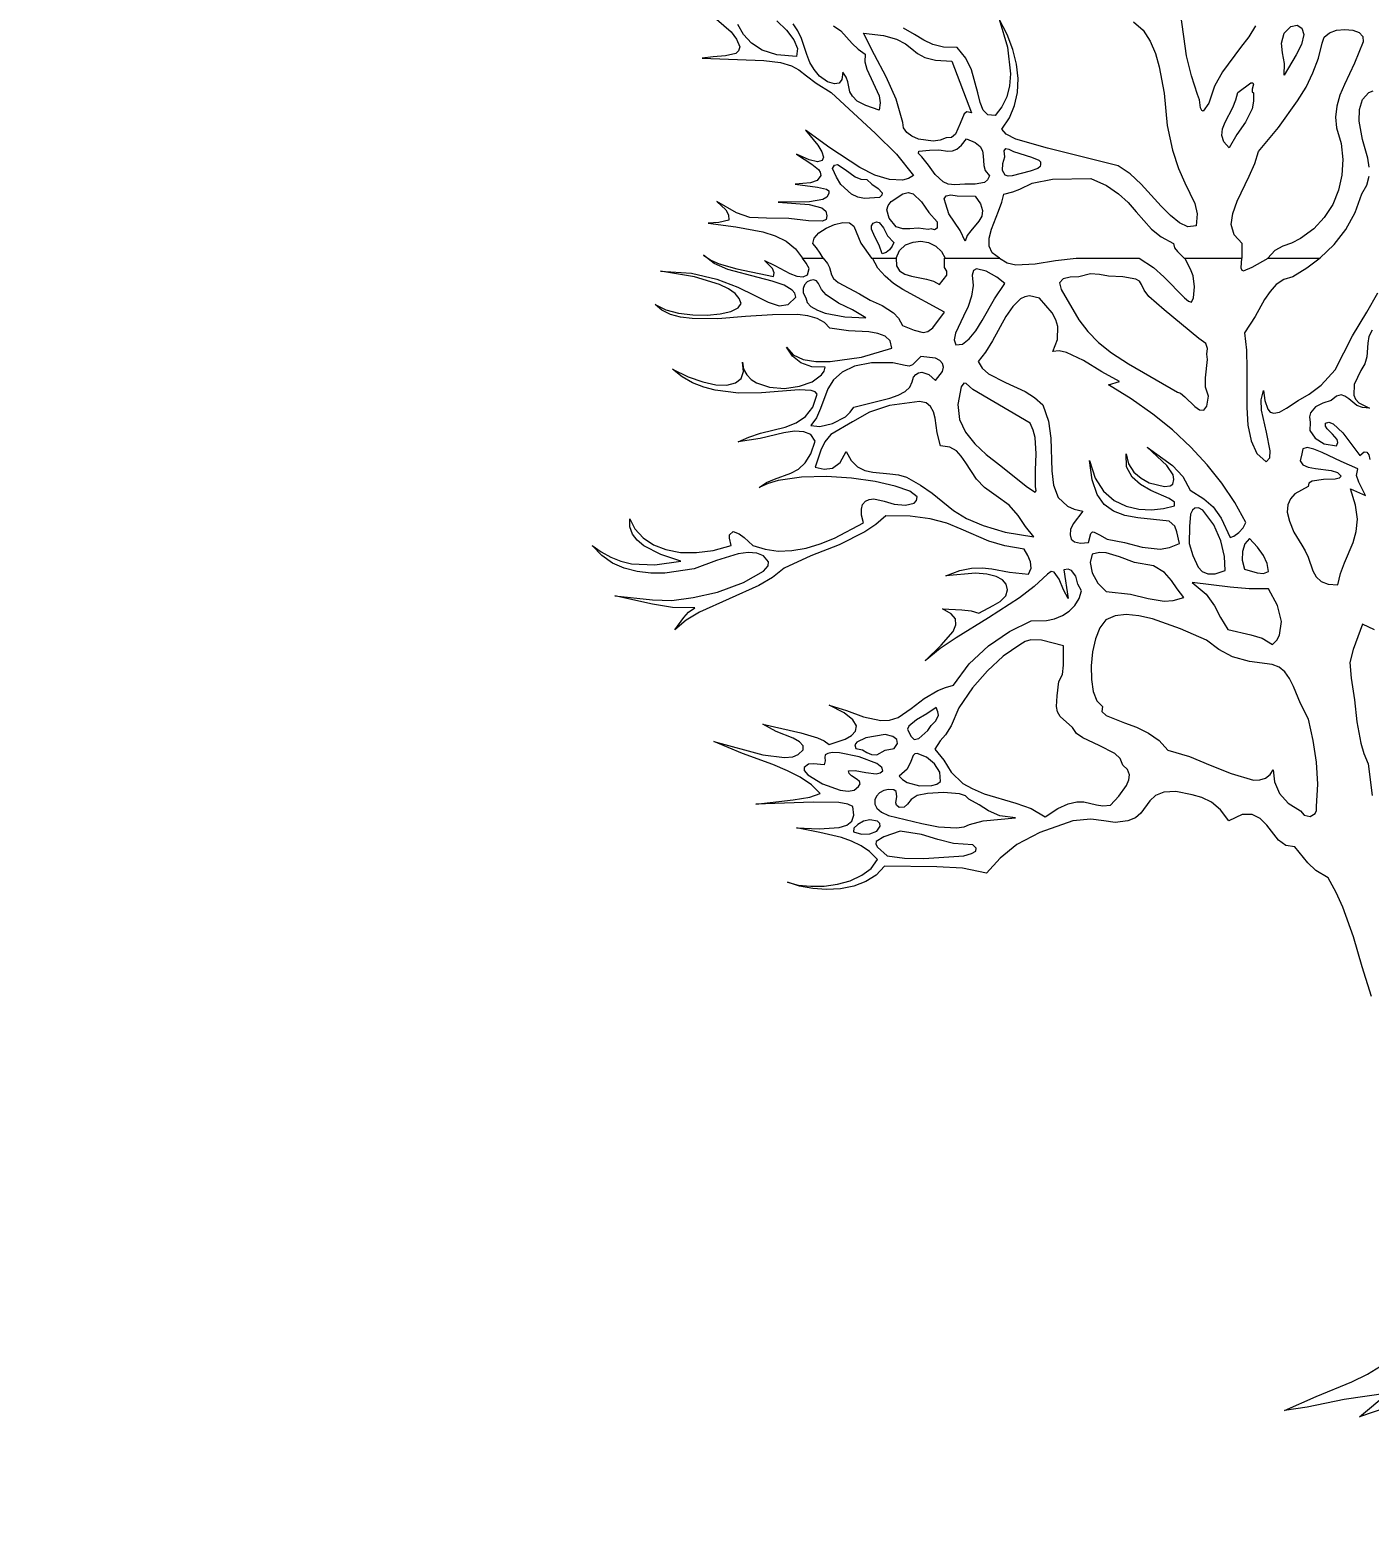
# Model space of a CAD drawing. Header units: inches. Extents: x -340059099 to 1458168, y 1119167 to 1294232938.
# Drawn here: x 457331.5 to 457594.9, y 2618408.2 to 2618701.7 of the extents above; entities that cross this region are included whole.
import ezdxf

# ---------------------------------------------------------------- set-up
doc = ezdxf.new("R2010")
doc.units = ezdxf.units.IN
doc.header["$MEASUREMENT"] = 0
doc.layers.add('Text', color=7, linetype='Continuous')
doc.layers.add('TREE', color=3, linetype='Continuous', lineweight=15)
doc.styles.add('Text', font='times.ttf', dxfattribs={"height": 240})

# ---------------------------------------------------------------- blocks, each defined once
blk = doc.blocks.new('tree2')
at = {"layer": 'TREE'}
for points in [[(5206.4836, 5947.9933), (5206.4953, 5947.9819), (5206.504, 5947.9705), (5206.5083, 5947.96), (5206.5071, 5947.9505), (5206.4836, 5947.9526), (5206.4661, 5947.9582), (5206.4532, 5947.9665), (5206.4436, 5947.977), (5206.4368, 5947.9887)], [(5206.4113, 5947.9954), (5206.4291, 5947.98), (5206.4353, 5947.9714), (5206.4393, 5947.9619), (5206.4378, 5947.9573), (5206.4344, 5947.9542), (5206.4224, 5947.9514), (5206.4076, 5947.9502), (5206.3943, 5947.9483), (5206.4682, 5947.9459), (5206.4883, 5947.9434), (5206.5012, 5947.9394), (5206.5101, 5947.9345), (5206.5191, 5947.9274), (5206.5308, 5947.9185), (5206.5489, 5947.9074), (5206.6019, 5947.8581), (5206.6271, 5947.8335), (5206.6475, 5947.8079), (5206.6413, 5947.8042), (5206.6342, 5947.8024), (5206.6185, 5947.803), (5206.6013, 5947.8082), (5206.5831, 5947.8175), (5206.5474, 5947.8409), (5206.5181, 5947.8624), (5206.5329, 5947.8442), (5206.5375, 5947.8362), (5206.5397, 5947.8298), (5206.5381, 5947.8258), (5206.5326, 5947.8245), (5206.5225, 5947.8267), (5206.5071, 5947.8335), (5206.5255, 5947.8215), (5206.5335, 5947.8153), (5206.5357, 5947.8119), (5206.5366, 5947.8079), (5206.532, 5947.8021), (5206.524, 5947.799), (5206.5058, 5947.7977), (5206.5326, 5947.7941), (5206.5434, 5947.7916), (5206.5459, 5947.7894), (5206.5459, 5947.7864), (5206.5437, 5947.782), (5206.5388, 5947.779), (5206.5228, 5947.7765), (5206.4855, 5947.7762), (5206.5225, 5947.7734), (5206.5378, 5947.7691), (5206.5425, 5947.7651), (5206.5437, 5947.7596), (5206.5428, 5947.7553), (5206.5385, 5947.7531), (5206.5218, 5947.7537), (5206.4981, 5947.7565), (5206.4713, 5947.7568), (5206.4513, 5947.7577), (5206.4353, 5947.7633), (5206.4119, 5947.7768), (5206.4227, 5947.7667), (5206.4258, 5947.7608), (5206.4261, 5947.7543), (5206.4144, 5947.7516), (5206.4014, 5947.7509), (5206.4344, 5947.7466), (5206.467, 5947.7405), (5206.4818, 5947.7355), (5206.495, 5947.7291), (5206.5061, 5947.7202), (5206.5144, 5947.7088), (5206.5391, 5947.7088), (5206.5357, 5947.7149), (5206.5311, 5947.7211), (5206.5268, 5947.7266), (5206.5283, 5947.7328), (5206.5341, 5947.7392), (5206.5428, 5947.7448), (5206.5529, 5947.7494), (5206.5628, 5947.7516), (5206.5708, 5947.7512), (5206.576, 5947.7472), (5206.5843, 5947.7269), (5206.597, 5947.7088), (5206.6265, 5947.7088), (5206.6308, 5947.7183), (5206.6379, 5947.7248), (5206.6469, 5947.7282), (5206.6564, 5947.7291), (5206.6656, 5947.7275), (5206.6743, 5947.7232), (5206.681, 5947.7171), (5206.6853, 5947.7088), (5206.7503, 5947.7088), (5206.7417, 5947.7152), (5206.738, 5947.7232), (5206.738, 5947.7328), (5206.7408, 5947.7436), (5206.7494, 5947.7654), (5206.7534, 5947.7762), (5206.7556, 5947.7857), (5206.7666, 5947.7885), (5206.775, 5947.7916), (5206.7897, 5947.7987), (5206.8138, 5947.8036), (5206.8599, 5947.8042), (5206.8787, 5947.7959), (5206.8932, 5947.7861), (5206.9046, 5947.7756), (5206.9141, 5947.7645), (5206.9326, 5947.7436), (5206.944, 5947.7343), (5206.9588, 5947.7263), (5206.96, 5947.7214), (5206.9637, 5947.7168), (5206.9717, 5947.7091), (5207.0413, 5947.7091), (5207.041, 5947.7263), (5207.0315, 5947.7368), (5207.0281, 5947.7491), (5207.0299, 5947.7626), (5207.0352, 5947.7771), (5207.0496, 5947.8073), (5207.0564, 5947.8224), (5207.0607, 5947.8366), (5207.0847, 5947.8655), (5207.1075, 5947.8972), (5207.1177, 5947.9138), (5207.126, 5947.9311), (5207.1328, 5947.9486), (5207.1371, 5947.9665), (5207.1396, 5947.9736), (5207.1457, 5947.9788), (5207.1543, 5947.9819), (5207.1642, 5947.9828), (5207.1737, 5947.9819), (5207.1814, 5947.9791), (5207.1857, 5947.9745), (5207.1861, 5947.968), (5207.1759, 5947.9425), (5207.1639, 5947.9169), (5207.1583, 5947.904), (5207.1546, 5947.891), (5207.1531, 5947.8778), (5207.1543, 5947.8649), (5207.1596, 5947.8461), (5207.1617, 5947.8273), (5207.1605, 5947.8085), (5207.1565, 5947.7904), (5207.1497, 5947.7734), (5207.1396, 5947.7577), (5207.1269, 5947.7442), (5207.1112, 5947.7325), (5207.1001, 5947.7269), (5207.0897, 5947.7232), (5207.0804, 5947.7183), (5207.0718, 5947.7091), (5207.1343, 5947.7091), (5207.1513, 5947.7251), (5207.1654, 5947.7433), (5207.1765, 5947.7636), (5207.1845, 5947.7861), (5207.1907, 5947.7965), (5207.1934, 5947.807)], [(5207.1934, 5947.8178), (5207.1916, 5947.8289), (5207.1854, 5947.851), (5207.1814, 5947.8732), (5207.1817, 5947.8871), (5207.1854, 5947.8991), (5207.1928, 5947.9074), (5207.1981, 5947.9095)], [(5207.0573, 5947.9871), (5207.0493, 5947.9742), (5207.0392, 5947.9613), (5207.0176, 5947.9323), (5207.0081, 5947.9148), (5207.0013, 5947.8947), (5206.9945, 5947.8849), (5206.9927, 5947.8858), (5206.9914, 5947.8889), (5206.9899, 5947.8984), (5206.9877, 5947.9049), (5206.9803, 5947.9274), (5206.9745, 5947.9511), (5206.9677, 5948.0004)], [(5206.7451, 5947.8797), (5206.7365, 5947.8806), (5206.7309, 5947.8861), (5206.7272, 5947.8954), (5206.7245, 5947.9071), (5206.7171, 5947.9345), (5206.7103, 5947.9486), (5206.6998, 5947.9613), (5206.6835, 5947.9616), (5206.6706, 5947.965), (5206.6598, 5947.9702), (5206.6487, 5947.977), (5206.6355, 5947.9844)], [(5206.9108, 5947.9921), (5206.9225, 5947.9819), (5206.9311, 5947.969), (5206.9375, 5947.9542), (5206.9419, 5947.9382), (5206.9477, 5947.9065), (5206.9514, 5947.868), (5206.9576, 5947.8384), (5206.965, 5947.8162), (5206.9723, 5947.7993), (5206.9844, 5947.7743), (5206.9871, 5947.762), (5206.9862, 5947.7476), (5206.976, 5947.7466), (5206.9659, 5947.7512), (5206.9554, 5947.7599), (5206.9443, 5947.7713), (5206.9203, 5947.7974), (5206.9071, 5947.8098), (5206.8926, 5947.8196), (5206.8079, 5947.8406), (5206.77, 5947.8516), (5206.7583, 5947.8575), (5206.7534, 5947.8633), (5206.7623, 5947.8769), (5206.7685, 5947.8917), (5206.7719, 5947.9074), (5206.7728, 5947.924), (5206.7709, 5947.9412), (5206.7663, 5947.9588), (5206.7596, 5947.977), (5206.75, 5947.9951), (5206.7599, 5947.9616), (5206.7636, 5947.9299), (5206.7626, 5947.9154), (5206.7593, 5947.9021), (5206.7534, 5947.8901), (5206.7451, 5947.8797)], [(5206.6062, 5947.8864), (5206.5905, 5947.8917), (5206.58, 5947.8969), (5206.5742, 5947.9028), (5206.5711, 5947.9083), (5206.5686, 5947.9203), (5206.5668, 5947.9259), (5206.5628, 5947.9317), (5206.5616, 5947.9231), (5206.5582, 5947.9185), (5206.5526, 5947.9178), (5206.5443, 5947.92), (5206.5348, 5947.9268), (5206.5283, 5947.9348), (5206.5234, 5947.9434), (5206.5197, 5947.953), (5206.5132, 5947.972), (5206.5089, 5947.9813), (5206.5031, 5947.9896)], [(5206.5517, 5947.9874), (5206.5603, 5947.9813), (5206.5739, 5947.9662), (5206.581, 5947.9591), (5206.5896, 5947.9533), (5206.5893, 5947.944), (5206.5914, 5947.9354), (5206.5991, 5947.9191), (5206.6062, 5947.9034), (5206.6074, 5947.8951), (5206.6062, 5947.8864)], [(5206.5877, 5947.9785), (5206.6114, 5947.9757), (5206.6271, 5947.9711), (5206.6379, 5947.9656), (5206.6453, 5947.9597), (5206.6521, 5947.9542), (5206.661, 5947.9493), (5206.6736, 5947.9462), (5206.6934, 5947.9449), (5206.7168, 5947.8831), (5206.7115, 5947.8843), (5206.7081, 5947.8818), (5206.7035, 5947.8704), (5206.6977, 5947.8575), (5206.693, 5947.8535), (5206.6866, 5947.8529), (5206.6792, 5947.8501), (5206.6709, 5947.8492), (5206.6533, 5947.8516), (5206.6456, 5947.855), (5206.6395, 5947.8593), (5206.6355, 5947.8649), (5206.6345, 5947.8713), (5206.6268, 5947.8994), (5206.6148, 5947.9262), (5206.6007, 5947.9523), (5206.5877, 5947.9785)], [(5207.0915, 5947.9283), (5207.0918, 5947.9422), (5207.0894, 5947.9548), (5207.0881, 5947.9665), (5207.0915, 5947.9785), (5207.0995, 5947.9865), (5207.1069, 5947.9881), (5207.1125, 5947.9844), (5207.1152, 5947.977), (5207.1122, 5947.965), (5207.1057, 5947.9526), (5207.0915, 5947.9283)], [(5207.0256, 5947.8412), (5207.0192, 5947.8482), (5207.0167, 5947.856), (5207.0176, 5947.864), (5207.0207, 5947.872), (5207.0299, 5947.8895), (5207.0336, 5947.8984), (5207.0361, 5947.9074), (5207.0515, 5947.9188), (5207.0539, 5947.9191), (5207.0546, 5947.9175), (5207.053, 5947.9114), (5207.053, 5947.9083), (5207.0546, 5947.9068), (5207.0549, 5947.8969), (5207.0533, 5947.8877), (5207.0453, 5947.8717), (5207.0349, 5947.8569), (5207.0256, 5947.8412)], [(5206.6666, 5947.8381), (5206.6776, 5947.8387), (5206.6884, 5947.8372), (5206.694, 5947.8375), (5206.6995, 5947.8396), (5206.7051, 5947.8442), (5206.7109, 5947.8519), (5206.7214, 5947.8476), (5206.7272, 5947.8427), (5206.73, 5947.8375), (5206.7309, 5947.8316), (5206.7315, 5947.8199), (5206.7334, 5947.8138), (5206.7383, 5947.8076), (5206.7362, 5947.8027), (5206.7325, 5947.7996), (5206.7214, 5947.7974), (5206.7088, 5947.7977), (5206.697, 5947.7968), (5206.689, 5947.7977), (5206.6829, 5947.8002), (5206.6733, 5947.8091), (5206.6656, 5947.8202), (5206.6573, 5947.8304), (5206.6533, 5947.8341), (5206.6539, 5947.8369), (5206.6666, 5947.8381)], [(5206.7673, 5947.8366), (5206.7888, 5947.8301), (5206.7977, 5947.8264), (5206.7996, 5947.8242), (5206.7996, 5947.8211), (5206.799, 5947.8187), (5206.7965, 5947.8165), (5206.7873, 5947.8132), (5206.7657, 5947.8076), (5206.7608, 5947.807), (5206.7574, 5947.8082), (5206.754, 5947.8141), (5206.7543, 5947.8224), (5206.7568, 5947.8304), (5206.7559, 5947.8375), (5206.758, 5947.8402), (5206.7617, 5947.8396), (5206.7673, 5947.8366)], [(5206.6068, 5947.7814), (5206.5887, 5947.7805), (5206.5806, 5947.782), (5206.5733, 5947.7854), (5206.5603, 5947.7971), (5206.5551, 5947.8058), (5206.5505, 5947.8165), (5206.5529, 5947.8205), (5206.5563, 5947.8211), (5206.5656, 5947.815), (5206.5776, 5947.8064), (5206.5843, 5947.8036), (5206.5917, 5947.803), (5206.5976, 5947.7977), (5206.6053, 5947.7925), (5206.6099, 5947.7873), (5206.6096, 5947.7845), (5206.6068, 5947.7814)], [(5206.665, 5947.7433), (5206.653, 5947.7448), (5206.6432, 5947.7442), (5206.6348, 5947.7442), (5206.6268, 5947.7463), (5206.6182, 5947.7568), (5206.6154, 5947.767), (5206.617, 5947.7719), (5206.6207, 5947.7768), (5206.6345, 5947.7861), (5206.641, 5947.7876), (5206.6469, 5947.7861), (5206.657, 5947.7765), (5206.666, 5947.7636), (5206.6758, 5947.7525), (5206.6758, 5947.7448), (5206.6727, 5947.7429), (5206.6684, 5947.7439), (5206.665, 5947.7433)], [(5206.6863, 5947.7737), (5206.6841, 5947.7799), (5206.6866, 5947.7836), (5206.6921, 5947.7848), (5206.6998, 5947.7836), (5206.7214, 5947.783), (5206.7278, 5947.774), (5206.73, 5947.766), (5206.7291, 5947.7593), (5206.7257, 5947.7531), (5206.7161, 5947.7417), (5206.7118, 5947.7359), (5206.7094, 5947.7294), (5206.7035, 5947.742), (5206.6964, 5947.7522), (5206.6897, 5947.762), (5206.6863, 5947.7737)], [(5206.5991, 5947.7509), (5206.6031, 5947.7525), (5206.6062, 5947.7516), (5206.6114, 5947.7451), (5206.6164, 5947.7355), (5206.6238, 5947.7278), (5206.6219, 5947.7232), (5206.6188, 5947.7189), (5206.6145, 5947.7158), (5206.6099, 5947.7143), (5206.6065, 5947.7245), (5206.601, 5947.7346), (5206.597, 5947.7436), (5206.597, 5947.7476), (5206.5991, 5947.7509)], [(5207.2682, 5946.3505), (5207.1817, 5946.3209), (5207.2156, 5946.3493), (5207.1632, 5946.3416), (5207.1192, 5946.3327), (5207.0918, 5946.3284), (5207.1299, 5946.3453), (5207.1727, 5946.3629), (5207.1915, 5946.3721), (5207.2069, 5946.3816)], [(5207.1962, 5946.8244), (5207.1848, 5946.8601), (5207.1744, 5946.8958), (5207.1617, 5946.9315), (5207.1537, 5946.9491), (5207.1442, 5946.9666), (5207.1294, 5946.9753), (5207.1198, 5946.9848), (5207.1044, 5947.0039), (5207.0934, 5947.0054), (5207.0847, 5947.0116), (5207.0706, 5947.0298), (5207.0629, 5947.0378), (5207.0533, 5947.0427), (5207.0413, 5947.0424), (5207.0253, 5947.035), (5207.0152, 5947.0479), (5207.0044, 5947.0572), (5206.993, 5947.0627), (5206.9813, 5947.0661), (5206.9616, 5947.0701), (5206.9474, 5947.0692), (5206.9372, 5947.0652), (5206.9305, 5947.059), (5206.9197, 5947.0442), (5206.9132, 5947.0384), (5206.9043, 5947.035), (5206.8889, 5947.0331), (5206.8753, 5947.035), (5206.8599, 5947.0368), (5206.8384, 5947.035), (5206.7987, 5947.0208), (5206.7713, 5947.0064), (5206.7512, 5946.9903), (5206.7349, 5946.9722), (5206.706, 5946.9783), (5206.6752, 5946.9799), (5206.6127, 5946.9805), (5206.6028, 5946.97), (5206.5905, 5946.9623), (5206.576, 5946.9568), (5206.56, 5946.9534), (5206.5434, 5946.9525), (5206.5268, 5946.9537), (5206.5107, 5946.9568), (5206.4963, 5946.9614), (5206.5092, 5946.958), (5206.5243, 5946.9565), (5206.5403, 5946.9568), (5206.5563, 5946.9589), (5206.5717, 5946.9632), (5206.5856, 5946.9697), (5206.5967, 5946.978), (5206.6044, 5946.9888), (5206.5948, 5946.998), (5206.5846, 5947.0051), (5206.5733, 5947.0107), (5206.5612, 5947.015), (5206.5354, 5947.0211), (5206.5074, 5947.0264), (5206.5345, 5947.0254), (5206.5582, 5947.027), (5206.5674, 5947.0298), (5206.5736, 5947.0347), (5206.576, 5947.0418), (5206.5748, 5947.0519), (5206.5686, 5947.055), (5206.5579, 5947.0569), (5206.5274, 5947.0572), (5206.4584, 5947.0547), (5206.5034, 5947.0602), (5206.5234, 5947.0633), (5206.5357, 5947.0676), (5206.5252, 5947.0781), (5206.5117, 5947.0873), (5206.4963, 5947.095), (5206.479, 5947.1024), (5206.4427, 5947.1157), (5206.4082, 5947.1301), (5206.467, 5947.1141), (5206.4929, 5947.1108), (5206.5027, 5947.1114), (5206.5092, 5947.1144), (5206.5154, 5947.12), (5206.5154, 5947.1249), (5206.5107, 5947.1295), (5206.5031, 5947.1338), (5206.483, 5947.1421), (5206.467, 5947.1508), (5206.5123, 5947.1403), (5206.5326, 5947.1345), (5206.5406, 5947.1308), (5206.5465, 5947.1264), (5206.5656, 5947.1326), (5206.5733, 5947.1372), (5206.5779, 5947.1425), (5206.5791, 5947.1489), (5206.5748, 5947.156), (5206.5643, 5947.1643), (5206.5465, 5947.1733), (5206.5671, 5947.1671), (5206.5877, 5947.1594), (5206.6084, 5947.1551), (5206.6188, 5947.1557), (5206.629, 5947.1588), (5206.6447, 5947.1696), (5206.6604, 5947.1813), (5206.6767, 5947.1911), (5206.6857, 5947.1948), (5206.6955, 5947.1973), (5206.7143, 5947.2231), (5206.7374, 5947.2447), (5206.7626, 5947.2619), (5206.7882, 5947.2743), (5206.8067, 5947.2749), (5206.8165, 5947.277), (5206.8258, 5947.2807), (5206.8341, 5947.286), (5206.8408, 5947.2927), (5206.8458, 5947.3011), (5206.8486, 5947.3106), (5206.8445, 5947.3186), (5206.8418, 5947.3278), (5206.8368, 5947.3346), (5206.8329, 5947.3362), (5206.8276, 5947.3355), (5206.8329, 5947.3014), (5206.827, 5947.3118), (5206.8218, 5947.3245), (5206.8159, 5947.3328), (5206.8122, 5947.3334), (5206.8079, 5947.3303), (5206.7919, 5947.3155), (5206.7743, 5947.302), (5206.7371, 5947.278), (5206.6986, 5947.2542), (5206.6795, 5947.2413), (5206.6613, 5947.2265), (5206.6804, 5947.2453), (5206.6949, 5947.2619), (5206.698, 5947.2696), (5206.6977, 5947.2767), (5206.6924, 5947.2829), (5206.682, 5947.2887), (5206.7054, 5947.2875), (5206.7165, 5947.2863), (5206.7257, 5947.2835), (5206.7429, 5947.2927), (5206.7512, 5947.2977), (5206.758, 5947.3044), (5206.7602, 5947.3118), (5206.7586, 5947.3183), (5206.754, 5947.3235), (5206.7463, 5947.3275), (5206.7352, 5947.3303), (5206.7217, 5947.3315), (5206.6863, 5947.3285), (5206.7029, 5947.3346), (5206.7171, 5947.3374), (5206.7297, 5947.338), (5206.7411, 5947.3368), (5206.7623, 5947.3328), (5206.7851, 5947.3303), (5206.7882, 5947.3377), (5206.7876, 5947.3451), (5206.7845, 5947.3528), (5206.7799, 5947.3605), (5206.7568, 5947.3642), (5206.7377, 5947.37), (5206.7044, 5947.3842), (5206.6872, 5947.3913), (5206.6675, 5947.3965), (5206.6435, 5947.3999), (5206.6142, 5947.4002), (5206.6025, 5947.39), (5206.589, 5947.3811), (5206.5582, 5947.3657), (5206.5246, 5947.3522), (5206.4926, 5947.3377), (5206.4784, 5947.3263), (5206.4621, 5947.3168), (5206.4267, 5947.3007), (5206.391, 5947.2847), (5206.3749, 5947.2752), (5206.3614, 5947.2638), (5206.3722, 5947.2783), (5206.378, 5947.285), (5206.3854, 5947.29), (5206.3586, 5947.2906), (5206.3349, 5947.2946), (5206.2897, 5947.3044), (5206.3349, 5947.2998), (5206.358, 5947.2989), (5206.3833, 5947.3023), (5206.4125, 5947.3087), (5206.4439, 5947.3205), (5206.4676, 5947.334), (5206.4735, 5947.3402), (5206.4738, 5947.3451), (5206.4676, 5947.3522), (5206.4596, 5947.3555), (5206.4492, 5947.3565), (5206.4375, 5947.3549), (5206.4113, 5947.3469), (5206.3845, 5947.3368), (5206.3494, 5947.3315), (5206.3328, 5947.3315), (5206.3164, 5947.3334), (5206.301, 5947.3374), (5206.2869, 5947.3435), (5206.2739, 5947.3528), (5206.2626, 5947.3648), (5206.2733, 5947.3571), (5206.2847, 5947.3506), (5206.2967, 5947.346), (5206.3097, 5947.3429), (5206.3377, 5947.3414), (5206.3688, 5947.346), (5206.3448, 5947.354), (5206.3244, 5947.3645), (5206.3164, 5947.371), (5206.3106, 5947.3783), (5206.3075, 5947.387), (5206.3075, 5947.3968), (5206.3137, 5947.3845), (5206.3235, 5947.374), (5206.3358, 5947.3657), (5206.3509, 5947.3599), (5206.3682, 5947.3565), (5206.3873, 5947.3562), (5206.4076, 5947.3586), (5206.4291, 5947.3648), (5206.427, 5947.3737), (5206.427, 5947.3777), (5206.4313, 5947.3814), (5206.4387, 5947.3786), (5206.4445, 5947.3743), (5206.455, 5947.3648), (5206.4698, 5947.3602), (5206.4855, 5947.358), (5206.5018, 5947.3586), (5206.5188, 5947.3614), (5206.5357, 5947.3666), (5206.5529, 5947.3734), (5206.5874, 5947.3919), (5206.585, 5947.4011), (5206.585, 5947.4082), (5206.5865, 5947.4138), (5206.5899, 5947.4178), (5206.5945, 5947.4199), (5206.6, 5947.4205), (5206.6124, 5947.4178), (5206.6244, 5947.4141), (5206.6379, 5947.4131), (5206.6484, 5947.4156), (5206.6512, 5947.4187), (5206.6518, 5947.423), (5206.6429, 5947.4298), (5206.6253, 5947.4359), (5206.6016, 5947.4415), (5206.5733, 5947.4455), (5206.5434, 5947.4473), (5206.5132, 5947.4464), (5206.4855, 5947.4424), (5206.4732, 5947.439), (5206.4624, 5947.4344), (5206.4713, 5947.4402), (5206.4809, 5947.4442), (5206.5003, 5947.4513), (5206.5095, 5947.4563), (5206.5178, 5947.4636), (5206.5246, 5947.4747), (5206.5295, 5947.4898), (5206.5243, 5947.4975), (5206.516, 5947.5009), (5206.5049, 5947.5015), (5206.492, 5947.4997), (5206.4636, 5947.4929), (5206.4375, 5947.4889), (5206.4501, 5947.4947), (5206.4642, 5947.4991), (5206.4935, 5947.5064), (5206.5067, 5947.5117), (5206.5181, 5947.5194), (5206.5268, 5947.5305), (5206.532, 5947.5459), (5206.5295, 5947.5489), (5206.5249, 5947.5505), (5206.5104, 5947.5511), (5206.4652, 5947.5477), (5206.4378, 5947.5474), (5206.4097, 5947.5508), (5206.3962, 5947.5545), (5206.3826, 5947.5597), (5206.3703, 5947.5668), (5206.3586, 5947.576), (5206.3774, 5947.5668), (5206.395, 5947.5606), (5206.4107, 5947.5573), (5206.4239, 5947.5569), (5206.4341, 5947.5594), (5206.4408, 5947.5649), (5206.4439, 5947.5733), (5206.4424, 5947.5843), (5206.4439, 5947.576), (5206.4476, 5947.5693), (5206.4529, 5947.5637), (5206.4593, 5947.5594), (5206.475, 5947.5542), (5206.4929, 5947.5529), (5206.5107, 5947.5554), (5206.5261, 5947.5609), (5206.5372, 5947.569), (5206.5403, 5947.5736), (5206.5418, 5947.5785), (5206.5255, 5947.5788), (5206.5123, 5947.5834), (5206.5024, 5947.5917), (5206.4953, 5947.6022), (5206.5034, 5947.5933), (5206.5154, 5947.5877), (5206.5305, 5947.585), (5206.5477, 5947.585), (5206.5853, 5947.5905), (5206.6216, 5947.6013), (5206.6195, 5947.6099), (5206.6133, 5947.6154), (5206.6047, 5947.6188), (5206.5939, 5947.6207), (5206.5696, 5947.6219), (5206.5474, 5947.625), (5206.5409, 5947.6318), (5206.532, 5947.6367), (5206.5209, 5947.6398), (5206.5083, 5947.6413), (5206.4787, 5947.641), (5206.4461, 5947.6389), (5206.4131, 5947.6364), (5206.3823, 5947.6367), (5206.3685, 5947.6382), (5206.3562, 5947.6416), (5206.346, 5947.6466), (5206.338, 5947.6536), (5206.3506, 5947.6472), (5206.366, 5947.6432), (5206.383, 5947.641), (5206.4002, 5947.6407), (5206.4159, 5947.6422), (5206.4288, 5947.645), (5206.4375, 5947.6493), (5206.4408, 5947.6546), (5206.4387, 5947.6607), (5206.4338, 5947.6666), (5206.4258, 5947.6721), (5206.415, 5947.6773), (5206.3851, 5947.6866), (5206.3445, 5947.6934), (5206.3814, 5947.6909), (5206.4119, 5947.6838), (5206.4368, 5947.6743), (5206.4572, 5947.6644), (5206.4735, 5947.6564), (5206.4864, 5947.6518), (5206.4972, 5947.6533), (5206.5064, 5947.6623), (5206.5052, 5947.6669), (5206.5021, 5947.6706), (5206.4923, 5947.6767), (5206.4781, 5947.6813), (5206.4612, 5947.6857), (5206.4251, 5947.6952), (5206.4088, 5947.7026), (5206.3959, 5947.7125), (5206.4048, 5947.7066), (5206.4147, 5947.7023), (5206.4359, 5947.6961), (5206.4797, 5947.6869), (5206.4806, 5947.6912), (5206.4784, 5947.6964), (5206.4689, 5947.706), (5206.4815, 5947.7001), (5206.4994, 5947.6906), (5206.5077, 5947.6875), (5206.5151, 5947.6866), (5206.5203, 5947.689), (5206.5225, 5947.6964), (5206.5188, 5947.7029), (5206.5144, 5947.7088), (5206.5391, 5947.7088), (5206.5443, 5947.7026), (5206.5468, 5947.6977), (5206.5492, 5947.689), (5206.5517, 5947.6847), (5206.5572, 5947.6798), (5206.5828, 5947.6663), (5206.5957, 5947.6586), (5206.6099, 5947.6524), (5206.6235, 5947.6435), (5206.6293, 5947.637), (5206.6342, 5947.6284), (5206.6481, 5947.6228), (5206.6592, 5947.6198), (5206.6647, 5947.621), (5206.6706, 5947.6253), (5206.6844, 5947.6444), (5206.6345, 5947.6712), (5206.6235, 5947.6786), (5206.6133, 5947.6872), (5206.6047, 5947.6971), (5206.5985, 5947.7088), (5206.6268, 5947.7088), (5206.6271, 5947.6998), (5206.6305, 5947.6937), (5206.637, 5947.6897), (5206.645, 5947.6872), (5206.6632, 5947.6838), (5206.6715, 5947.6813), (5206.6786, 5947.6773), (5206.6875, 5947.6887), (5206.6875, 5947.6934), (5206.6847, 5947.6977), (5206.6847, 5947.7088), (5206.7503, 5947.7088), (5206.7596, 5947.7035), (5206.77, 5947.7011), (5206.7931, 5947.702), (5206.8174, 5947.7063), (5206.8424, 5947.7091), (5206.9178, 5947.7088), (5206.9351, 5947.6977), (5206.9474, 5947.6866), (5206.972, 5947.6613), (5206.9767, 5947.6573), (5206.9803, 5947.6564), (5206.9828, 5947.6613), (5206.984, 5947.6746), (5206.9825, 5947.6878), (5206.9794, 5947.6958), (5206.9723, 5947.7091), (5207.0404, 5947.7091), (5207.0395, 5947.6974), (5207.0407, 5947.6946), (5207.0429, 5947.6937), (5207.053, 5947.698), (5207.0724, 5947.7091), (5207.1346, 5947.7091), (5207.1186, 5947.6971), (5207.102, 5947.6866), (5207.0909, 5947.6832), (5207.082, 5947.6773), (5207.0746, 5947.669), (5207.0681, 5947.6595), (5207.0567, 5947.6389), (5207.0441, 5947.6195), (5207.0462, 5947.5988), (5207.0466, 5947.5763), (5207.0466, 5947.5302), (5207.0481, 5947.5089), (5207.0518, 5947.4901), (5207.0589, 5947.475), (5207.07, 5947.4649), (5207.0743, 5947.4698), (5207.0749, 5947.4781), (5207.0703, 5947.5006), (5207.0644, 5947.5268), (5207.0641, 5947.5391), (5207.0669, 5947.5505), (5207.0684, 5947.5385), (5207.0718, 5947.528), (5207.0749, 5947.5246), (5207.0792, 5947.5234), (5207.0857, 5947.5246), (5207.0943, 5947.5292), (5207.1081, 5947.5385), (5207.1214, 5947.5459), (5207.1359, 5947.5566), (5207.1525, 5947.5751), (5207.1734, 5947.6158), (5207.1907, 5947.6441), (5207.2036, 5947.6672)], [(5207.1968, 5947.6228), (5207.1931, 5947.6151), (5207.1916, 5947.6071), (5207.1907, 5947.5908), (5207.1882, 5947.5825), (5207.1833, 5947.5742), (5207.1753, 5947.5576), (5207.175, 5947.5449), (5207.1771, 5947.54), (5207.1811, 5947.5357), (5207.1937, 5947.5292), (5207.1854, 5947.5299), (5207.1787, 5947.5323), (5207.1688, 5947.5403), (5207.1642, 5947.5437), (5207.1596, 5947.5452), (5207.154, 5947.5437), (5207.1476, 5947.5385), (5207.138, 5947.5351), (5207.1291, 5947.5308), (5207.1229, 5947.5237), (5207.122, 5947.5188), (5207.1226, 5947.512), (5207.1223, 5947.5024), (5207.1285, 5947.4932), (5207.1396, 5947.4867), (5207.1543, 5947.4843), (5207.1556, 5947.4883), (5207.155, 5947.4917), (5207.1494, 5947.4981), (5207.1429, 5947.5046), (5207.1411, 5947.5077), (5207.1411, 5947.5111), (5207.1451, 5947.5123), (5207.1503, 5947.5104), (5207.1617, 5947.4997), (5207.1821, 5947.4726), (5207.1873, 5947.4769), (5207.1907, 5947.4766), (5207.1928, 5947.4735), (5207.1941, 5947.4676)], [(5207.1999, 5947.2638), (5207.1854, 5947.2706), (5207.174, 5947.2401), (5207.1703, 5947.2244), (5207.1716, 5947.2059), (5207.1756, 5947.18), (5207.1784, 5947.1535), (5207.1833, 5947.128), (5207.187, 5947.1154), (5207.1922, 5947.103), (5207.1968, 5947.0652)], [(5206.6983, 5947.605), (5206.706, 5947.6059), (5206.714, 5947.6121), (5206.722, 5947.6219), (5206.7297, 5947.6342), (5206.7445, 5947.6601), (5206.7568, 5947.6786), (5206.7472, 5947.686), (5206.7343, 5947.6934), (5206.7229, 5947.6961), (5206.7192, 5947.694), (5206.7177, 5947.6887), (5206.7189, 5947.6761), (5206.7171, 5947.6635), (5206.7128, 5947.6512), (5206.7072, 5947.6395), (5206.6977, 5947.6191), (5206.6961, 5947.6111), (5206.6983, 5947.605)], [(5206.8455, 5947.6866), (5206.8353, 5947.686), (5206.8267, 5947.6841), (5206.8224, 5947.6795), (5206.8245, 5947.6712), (5206.8455, 5947.6352), (5206.8563, 5947.621), (5206.8689, 5947.6081), (5206.8846, 5947.5954), (5206.9049, 5947.5822), (5206.9637, 5947.5483), (5206.9671, 5947.5474), (5206.9723, 5947.5428), (5206.9844, 5947.5311), (5206.9902, 5947.5271), (5206.9951, 5947.5268), (5206.9988, 5947.5317), (5207.001, 5947.5437), (5206.9973, 5947.5545), (5206.9973, 5947.5656), (5206.9997, 5947.5874), (5206.9988, 5947.5939), (5206.9997, 5947.6007), (5206.9976, 5947.6068), (5206.9893, 5947.6127), (5206.9477, 5947.6469), (5206.9295, 5947.6632), (5206.9237, 5947.6706), (5206.9206, 5947.6773), (5206.9181, 5947.6813), (5206.9138, 5947.6838), (5206.8981, 5947.6866), (5206.8812, 5947.6875), (5206.8701, 5947.6894), (5206.8596, 5947.69), (5206.8455, 5947.6866)], [(5206.5905, 5947.6376), (5206.5745, 5947.6469), (5206.5575, 5947.6552), (5206.5428, 5947.665), (5206.5372, 5947.6712), (5206.5338, 5947.6786), (5206.5314, 5947.6817), (5206.5277, 5947.6829), (5206.5237, 5947.6823), (5206.52, 5947.6804), (5206.5169, 5947.677), (5206.5151, 5947.6724), (5206.5154, 5947.6675), (5206.5184, 5947.6616), (5206.52, 5947.6558), (5206.5246, 5947.6509), (5206.5323, 5947.6466), (5206.5418, 5947.6432), (5206.5653, 5947.6385), (5206.5905, 5947.6376)], [(5206.8569, 5947.3685), (5206.8599, 5947.3793), (5206.8618, 5947.3811), (5206.8639, 5947.3808), (5206.8701, 5947.3774), (5206.8793, 5947.3725), (5206.9003, 5947.3685), (5206.9212, 5947.3626), (5206.9428, 5947.3602), (5206.9542, 5947.3623), (5206.9659, 5947.367), (5206.9631, 5947.3811), (5206.9606, 5947.3879), (5206.9539, 5947.3937), (5206.9163, 5947.3977), (5206.9006, 5947.4008), (5206.887, 5947.4057), (5206.876, 5947.4138), (5206.8673, 5947.4258), (5206.8615, 5947.4433), (5206.8581, 5947.4667), (5206.8649, 5947.4455), (5206.875, 5947.4298), (5206.8877, 5947.4187), (5206.9021, 5947.4119), (5206.9172, 5947.4082), (5206.9326, 5947.4076), (5206.9471, 5947.4091), (5206.9603, 5947.4122), (5206.96, 5947.4168), (5206.9539, 5947.4211), (5206.9317, 5947.4307), (5206.9194, 5947.4378), (5206.9092, 5947.4467), (5206.9028, 5947.459), (5206.9021, 5947.4747), (5206.9052, 5947.4624), (5206.9114, 5947.4526), (5206.92, 5947.4452), (5206.9298, 5947.4399), (5206.9483, 5947.4356), (5206.9548, 5947.4362), (5206.9582, 5947.4381), (5206.9594, 5947.4436), (5206.9585, 5947.4492), (5206.9511, 5947.4606), (5206.9274, 5947.4827), (5206.9579, 5947.4606), (5206.9702, 5947.4473), (5206.9788, 5947.431), (5206.9951, 5947.4205), (5207.0065, 5947.411), (5207.0161, 5947.3974), (5207.0268, 5947.3743), (5207.0312, 5947.3759), (5207.037, 5947.3802), (5207.0422, 5947.386), (5207.0456, 5947.3922), (5207.0324, 5947.4162), (5207.017, 5947.4393), (5206.9994, 5947.4615), (5206.9797, 5947.4827), (5206.9579, 5947.5031), (5206.9342, 5947.5221), (5206.9083, 5947.5403), (5206.8809, 5947.5573), (5206.8941, 5947.5613), (5206.8729, 5947.5727), (5206.851, 5947.5862), (5206.8307, 5947.5961), (5206.8218, 5947.5979), (5206.8144, 5947.597), (5206.8199, 5947.6114), (5206.8202, 5947.6272), (5206.8178, 5947.6352), (5206.8134, 5947.6435), (5206.7984, 5947.661), (5206.7864, 5947.6638), (5206.7808, 5947.6626), (5206.7756, 5947.6601), (5206.7663, 5947.6512), (5206.758, 5947.6389), (5206.742, 5947.6099), (5206.7337, 5947.5964), (5206.7251, 5947.585), (5206.7297, 5947.577), (5206.7371, 5947.5705), (5206.7577, 5947.56), (5206.7811, 5947.5492), (5206.7925, 5947.5422), (5206.8024, 5947.5332), (5206.8091, 5947.5135), (5206.8119, 5947.4932), (5206.8131, 5947.4541), (5206.8153, 5947.4369), (5206.8208, 5947.4224), (5206.8319, 5947.4119), (5206.8399, 5947.4082), (5206.8501, 5947.4057), (5206.8387, 5947.3907), (5206.8356, 5947.3839), (5206.835, 5947.3774), (5206.8365, 5947.3725), (5206.8405, 5947.3691), (5206.8473, 5947.3676), (5206.8569, 5947.3685)], [(5206.5246, 5947.5083), (5206.5351, 5947.5071), (5206.5505, 5947.5108), (5206.5659, 5947.5188), (5206.5717, 5947.5243), (5206.576, 5947.5305), (5206.6191, 5947.5412), (5206.629, 5947.5449), (5206.6373, 5947.5492), (5206.6432, 5947.5545), (5206.6459, 5947.5609), (5206.6475, 5947.5662), (5206.6502, 5947.5696), (5206.6536, 5947.5717), (5206.6576, 5947.5723), (5206.666, 5947.5696), (5206.6736, 5947.5622), (5206.682, 5947.5733), (5206.6832, 5947.5785), (5206.6823, 5947.5828), (5206.6789, 5947.5865), (5206.6736, 5947.5893), (5206.6561, 5947.5911), (5206.6462, 5947.581), (5206.6422, 5947.5797), (5206.6373, 5947.5804), (5206.6228, 5947.5834), (5206.5973, 5947.5834), (5206.5766, 5947.5794), (5206.5619, 5947.5723), (5206.5517, 5947.5631), (5206.5449, 5947.5523), (5206.536, 5947.5289), (5206.5311, 5947.5178), (5206.5246, 5947.5083)], [(5206.7937, 5947.4356), (5206.7934, 5947.455), (5206.7944, 5947.4747), (5206.7931, 5947.4941), (5206.7907, 5947.5027), (5206.787, 5947.5111), (5206.7186, 5947.5517), (5206.7106, 5947.5588), (5206.7078, 5947.5591), (5206.7044, 5947.5548), (5206.7004, 5947.5335), (5206.7026, 5947.5157), (5206.7097, 5947.5003), (5206.7208, 5947.4864), (5206.7346, 5947.4738), (5206.7503, 5947.4615), (5206.7839, 5947.4347), (5206.7931, 5947.4288), (5206.7944, 5947.4304), (5206.7937, 5947.4356)], [(5206.7916, 5947.375), (5206.7817, 5947.3876), (5206.7728, 5947.4008), (5206.762, 5947.4131), (5206.7463, 5947.4242), (5206.7325, 5947.4341), (5206.7229, 5947.4442), (5206.71, 5947.4636), (5206.7047, 5947.4716), (5206.6989, 5947.4781), (5206.6909, 5947.4824), (5206.6798, 5947.484), (5206.6758, 5947.4997), (5206.6733, 5947.5172), (5206.6715, 5947.5249), (5206.6678, 5947.5314), (5206.6626, 5947.5357), (5206.6545, 5947.5372), (5206.6185, 5947.5323), (5206.5948, 5947.5243), (5206.5745, 5947.5129), (5206.5483, 5947.4975), (5206.5412, 5947.4889), (5206.5366, 5947.479), (5206.5295, 5947.4587), (5206.5403, 5947.4563), (5206.5505, 5947.4575), (5206.5597, 5947.4643), (5206.5668, 5947.4775), (5206.5726, 5947.4664), (5206.5803, 5947.459), (5206.589, 5947.4547), (5206.5988, 5947.4526), (5206.6191, 5947.4507), (5206.6293, 5947.4495), (5206.6389, 5947.4467), (5206.6558, 5947.4372), (5206.6696, 5947.4273), (5206.6955, 5947.4067), (5206.7109, 5947.3971), (5206.7309, 5947.3885), (5206.7571, 5947.3808), (5206.7916, 5947.375)], [(5207.1559, 5947.3177), (5207.159, 5947.3312), (5207.1636, 5947.3439), (5207.174, 5947.3685), (5207.1777, 5947.3817), (5207.1793, 5947.3962), (5207.1771, 5947.4131), (5207.171, 5947.4328), (5207.1888, 5947.4248), (5207.1808, 5947.4405), (5207.178, 5947.4485), (5207.1799, 5947.4566), (5207.1596, 5947.4652), (5207.1371, 5947.4763), (5207.1272, 5947.4803), (5207.1192, 5947.4821), (5207.114, 5947.4806), (5207.1125, 5947.4744), (5207.1106, 5947.4661), (5207.1137, 5947.4612), (5207.1201, 5947.4584), (5207.1291, 5947.4569), (5207.1479, 5947.4547), (5207.1553, 5947.4522), (5207.1599, 5947.4476), (5207.1574, 5947.4455), (5207.1525, 5947.4442), (5207.1386, 5947.4436), (5207.1251, 5947.4418), (5207.1211, 5947.4396), (5207.1201, 5947.4356), (5207.1041, 5947.4267), (5207.0989, 5947.4208), (5207.0958, 5947.4135), (5207.0952, 5947.4048), (5207.0977, 5947.394), (5207.1032, 5947.3808), (5207.1125, 5947.3651), (5207.1168, 5947.3583), (5207.1201, 5947.3506), (5207.126, 5947.3343), (5207.13, 5947.3272), (5207.1359, 5947.3217), (5207.1442, 5947.3183), (5207.1559, 5947.3177)], [(5207.021, 5947.3346), (5207.0201, 5947.3515), (5207.0158, 5947.3703), (5207.0071, 5947.3894), (5206.9942, 5947.407), (5206.9887, 5947.4098), (5206.9844, 5947.4094), (5206.9816, 5947.407), (5206.9794, 5947.4024), (5206.9779, 5947.3876), (5206.9776, 5947.3673), (5206.9822, 5947.3528), (5206.9884, 5947.3386), (5206.9933, 5947.3334), (5207.0001, 5947.3306), (5207.009, 5947.3306), (5207.021, 5947.3346)], [(5207.0499, 5947.3731), (5207.0444, 5947.3666), (5207.0416, 5947.3574), (5207.0413, 5947.3472), (5207.0438, 5947.3365), (5207.0592, 5947.3321), (5207.0666, 5947.3312), (5207.0727, 5947.3334), (5207.0712, 5947.3432), (5207.0669, 5947.3528), (5207.0595, 5947.3629), (5207.0499, 5947.3731)], [(5206.8781, 5947.3097), (5206.9074, 5947.3066), (5206.9286, 5947.3011), (5206.9477, 5947.298), (5206.9585, 5947.2989), (5206.9714, 5947.3026), (5206.9634, 5947.3127), (5206.9566, 5947.3229), (5206.948, 5947.3325), (5206.9348, 5947.3405), (5206.9123, 5947.3445), (5206.8944, 5947.3512), (5206.8784, 5947.3559), (5206.8701, 5947.3562), (5206.8615, 5947.3543), (5206.859, 5947.3445), (5206.8615, 5947.3321), (5206.8683, 5947.3198), (5206.8781, 5947.3097)], [(5206.9813, 5947.3205), (5206.9979, 5947.3063), (5207.0081, 5947.2924), (5207.0152, 5947.2783), (5207.0241, 5947.2641), (5207.0515, 5947.2579), (5207.065, 5947.2536), (5207.0777, 5947.2462), (5207.0826, 5947.2512), (5207.086, 5947.2573), (5207.0881, 5947.2736), (5207.0835, 5947.2927), (5207.0727, 5947.3127), (5207.0496, 5947.3127), (5207.0268, 5947.3149), (5206.9813, 5947.3205)], [(5207.1112, 5947.0467), (5207.1155, 5947.0418), (5207.1226, 5947.0402), (5207.1288, 5947.0436), (5207.1303, 5947.0473), (5207.1303, 5947.0522), (5207.1319, 5947.079), (5207.1303, 5947.1052), (5207.1263, 5947.1311), (5207.1208, 5947.1566), (5207.1112, 5947.1754), (5207.1026, 5947.196), (5207.098, 5947.2053), (5207.0921, 5947.2133), (5207.0854, 5947.2191), (5207.077, 5947.2222), (5207.0499, 5947.2256), (5207.0296, 5947.2315), (5207.0133, 5947.2401), (5206.9985, 5947.2512), (5206.9671, 5947.265), (5206.9338, 5947.2767), (5206.9175, 5947.2804), (5206.9024, 5947.282), (5206.8889, 5947.2804), (5206.8778, 5947.2758), (5206.8707, 5947.2663), (5206.8655, 5947.253), (5206.8618, 5947.2373), (5206.8603, 5947.2207), (5206.8606, 5947.2044), (5206.8627, 5947.1899), (5206.867, 5947.1785), (5206.8738, 5947.1717), (5206.8729, 5947.1659), (5206.8781, 5947.1609), (5206.9003, 5947.1523), (5206.9144, 5947.1471), (5206.9289, 5947.14), (5206.9419, 5947.1311), (5206.952, 5947.1194), (5206.9782, 5947.112), (5207.0028, 5947.1018), (5207.0278, 5947.0917), (5207.0549, 5947.0836), (5207.0623, 5947.084), (5207.069, 5947.0861), (5207.0746, 5947.0904), (5207.0783, 5947.096), (5207.0798, 5947.0815), (5207.086, 5947.0676), (5207.0964, 5947.0559), (5207.1112, 5947.0467)], [(5206.775, 5947.2456), (5206.7549, 5947.2321), (5206.7359, 5947.2148), (5206.718, 5947.1942), (5206.7017, 5947.1702), (5206.6924, 5947.1489), (5206.6857, 5947.1378), (5206.6795, 5947.1308), (5206.673, 5947.1209), (5206.6838, 5947.1074), (5206.6927, 5947.0932), (5206.7066, 5947.0796), (5206.7177, 5947.0735), (5206.7322, 5947.0673), (5206.77, 5947.0559), (5206.7885, 5947.0495), (5206.8051, 5947.0399), (5206.8205, 5947.0498), (5206.8329, 5947.0553), (5206.843, 5947.0578), (5206.8516, 5947.0575), (5206.8667, 5947.0541), (5206.8744, 5947.0528), (5206.8833, 5947.0535), (5206.8935, 5947.0646), (5206.9028, 5947.0772), (5206.9055, 5947.084), (5206.9061, 5947.0901), (5206.904, 5947.0963), (5206.8984, 5947.1015), (5206.8951, 5947.1095), (5206.8886, 5947.1157), (5206.8698, 5947.1252), (5206.8504, 5947.1342), (5206.8427, 5947.1397), (5206.8381, 5947.1468), (5206.8233, 5947.1597), (5206.8199, 5947.1656), (5206.8187, 5947.1717), (5206.8196, 5947.1847), (5206.8215, 5947.2019), (5206.8261, 5947.2102), (5206.827, 5947.2213), (5206.827, 5947.2444), (5206.8008, 5947.2512), (5206.7879, 5947.2518), (5206.7811, 5947.2496), (5206.775, 5947.2456)], [(5206.6422, 5947.1403), (5206.6447, 5947.136), (5206.6481, 5947.1323), (5206.6539, 5947.1335), (5206.6647, 5947.1431), (5206.6687, 5947.1492), (5206.6743, 5947.1548), (5206.6773, 5947.1616), (5206.6767, 5947.1656), (5206.6746, 5947.1705), (5206.6635, 5947.1631), (5206.6509, 5947.156), (5206.6419, 5947.1483), (5206.6404, 5947.1446), (5206.6422, 5947.1403)], [(5206.5785, 5947.1215), (5206.5862, 5947.12), (5206.5917, 5947.1169), (5206.5973, 5947.1144), (5206.6037, 5947.1138), (5206.6133, 5947.1194), (5206.6244, 5947.1215), (5206.6284, 5947.1277), (5206.6275, 5947.1323), (5206.6225, 5947.136), (5206.6136, 5947.1382), (5206.5905, 5947.1342), (5206.5794, 5947.1292), (5206.5773, 5947.1258), (5206.5785, 5947.1215)], [(5206.5696, 5947.095), (5206.5776, 5947.0953), (5206.5902, 5947.0929), (5206.6028, 5947.0913), (5206.6074, 5947.0923), (5206.6108, 5947.095), (5206.6096, 5947.099), (5206.6034, 5947.1034), (5206.5822, 5947.1114), (5206.5588, 5947.1163), (5206.5499, 5947.1169), (5206.5449, 5947.1157), (5206.5415, 5947.1141), (5206.5412, 5947.1108), (5206.5418, 5947.1067), (5206.5403, 5947.1021), (5206.5277, 5947.103), (5206.5215, 5947.1027), (5206.5166, 5947.099), (5206.5166, 5947.0953), (5206.5209, 5947.0901), (5206.5385, 5947.0793), (5206.5597, 5947.0716), (5206.5693, 5947.0704), (5206.5763, 5947.0716), (5206.5816, 5947.0759), (5206.5834, 5947.0793), (5206.5828, 5947.0821), (5206.58, 5947.0843), (5206.573, 5947.0889), (5206.5705, 5947.0917), (5206.5696, 5947.095)], [(5206.6302, 5947.0883), (5206.6342, 5947.0843), (5206.6398, 5947.0809), (5206.6545, 5947.0769), (5206.6693, 5947.0772), (5206.6755, 5947.079), (5206.6798, 5947.0821), (5206.6789, 5947.0932), (5206.6724, 5947.103), (5206.6629, 5947.1111), (5206.6518, 5947.1157), (5206.649, 5947.1151), (5206.6472, 5947.1132), (5206.6441, 5947.1058), (5206.6398, 5947.0969), (5206.6302, 5947.0883)], [(5206.6176, 5947.0726), (5206.6117, 5947.0713), (5206.6068, 5947.0686), (5206.6031, 5947.0646), (5206.601, 5947.0599), (5206.6013, 5947.055), (5206.6037, 5947.0501), (5206.609, 5947.0452), (5206.6176, 5947.0412), (5206.6573, 5947.0316), (5206.6773, 5947.0279), (5206.6989, 5947.0267), (5206.7081, 5947.0276), (5206.7146, 5947.0307), (5206.7309, 5947.035), (5206.7697, 5947.0384), (5206.7509, 5947.0408), (5206.7374, 5947.047), (5206.726, 5947.0541), (5206.7137, 5947.0609), (5206.7097, 5947.0649), (5206.7026, 5947.0673), (5206.6835, 5947.0689), (5206.6641, 5947.0676), (5206.6518, 5947.0652), (5206.6447, 5947.0606), (5206.6404, 5947.055), (5206.6361, 5947.0513), (5206.6302, 5947.051), (5206.6271, 5947.0535), (5206.6262, 5947.0565), (5206.6275, 5947.0639), (5206.6268, 5947.0701), (5206.6238, 5947.0719), (5206.6176, 5947.0726)], [(5206.5754, 5947.0218), (5206.585, 5947.019), (5206.5951, 5947.0193), (5206.6034, 5947.0227), (5206.6077, 5947.0285), (5206.6071, 5947.0319), (5206.6044, 5947.0344), (5206.5951, 5947.0362), (5206.5874, 5947.0347), (5206.5806, 5947.0307), (5206.576, 5947.0261), (5206.5754, 5947.0218)], [(5206.6158, 5946.9931), (5206.6367, 5946.9903), (5206.6598, 5946.99), (5206.7078, 5946.9931), (5206.7171, 5946.9956), (5206.7223, 5946.9987), (5206.7226, 5947.0023), (5206.7186, 5947.006), (5206.6952, 5947.0079), (5206.6764, 5947.0125), (5206.657, 5947.0184), (5206.6315, 5947.0227), (5206.6117, 5947.0159), (5206.6028, 5947.01), (5206.6025, 5947.007), (5206.6044, 5947.0033), (5206.6158, 5946.9931)]]:
    blk.add_lwpolyline(points, dxfattribs=at)

msp = doc.modelspace()

# ---------------------------------------------------------------- linework, layer by layer
at = {"layer": 'Text', "color": 1}
msp.add_circle((469844, 2616428.5), 81808.03, dxfattribs=at)

# ---------------------------------------------------------------- block references
at = {"layer": 'TREE', "color": 3, "xscale": 164.188119242317, "yscale": 164.1881192402798, "zscale": 164.1881192413053}
msp.add_blockref('tree2', (-397364.38, 1642113.64), dxfattribs=at)

# ---------------------------------------------------------------- texts
at = {"layer": 'Text', "insert": (454795.99, 2620615.76), "char_height": 130, "attachment_point": 1, "rotation": 316.08, "style": 'Text'}
msp.add_mtext('{\\T1.25;\\LDHAKA TO KUSHTIA HIGH WAY}', dxfattribs=at)

doc.saveas('drawing.dxf')
